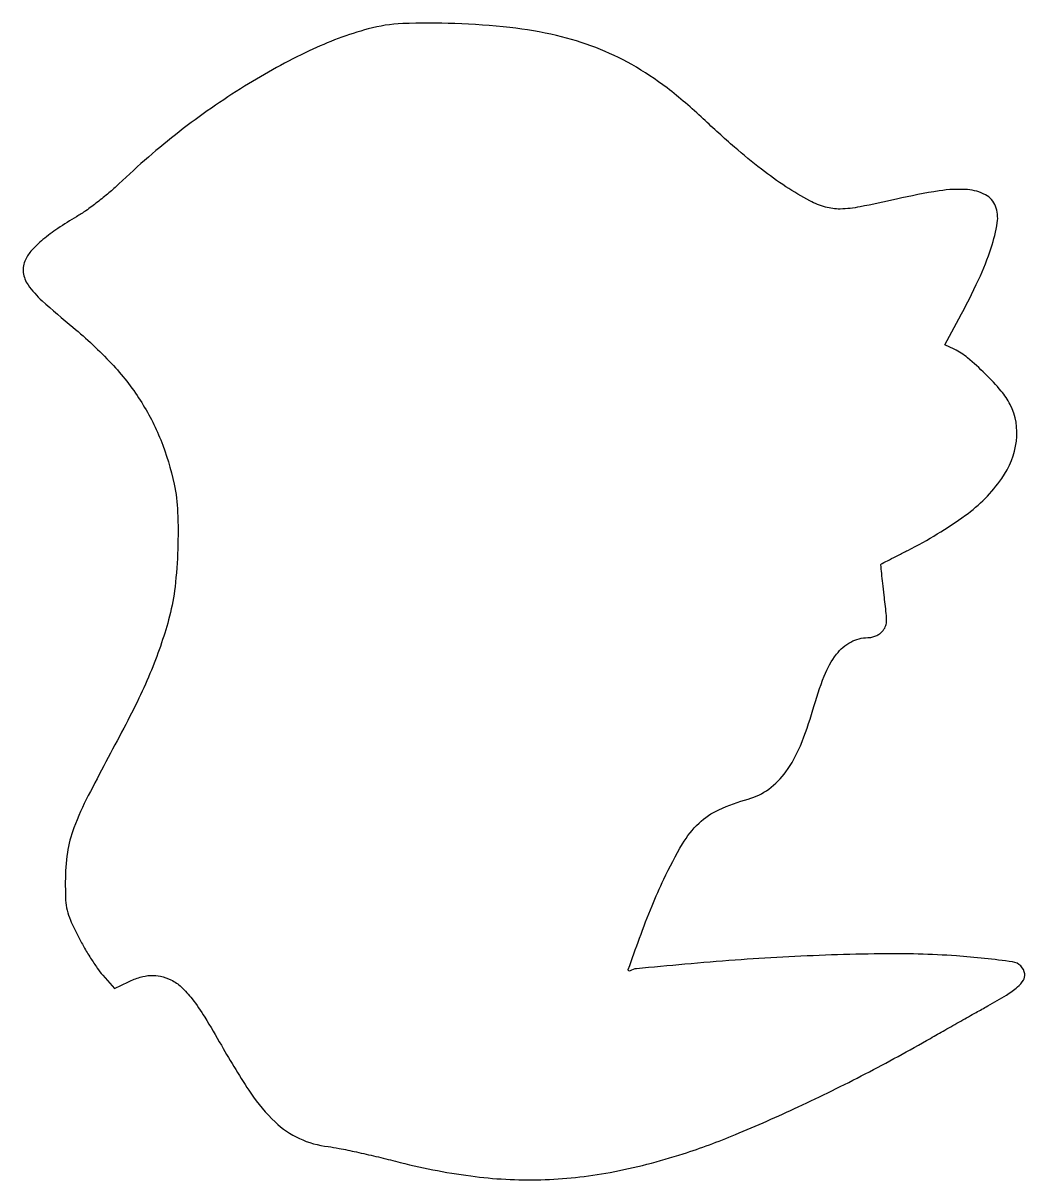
# Model space of a CAD drawing. Extents: x 1 to 333, y 0 to 384.
import ezdxf

# ---------------------------------------------------------------- set-up
doc = ezdxf.new("R2010")
doc.units = 0

msp = doc.modelspace()

# ---------------------------------------------------------------- linework, layer by layer
msp.add_lwpolyline([(115, 382.042662, 0.04467), (95.450818, 374.77083, 0.027757), (73.968105, 363.009709, 0.026186), (52.325974, 347.923591, 0.025706), (32.239051, 330.570114, -0.015241), (28.967076, 327.621628, -0.010833), (25.131409, 324.511643, -0.01095), (21.338012, 321.700648, -0.022761), (18.239051, 319.712924, 0.016614), (12.02601, 315.834714, 0.027022), (7.058573, 312.095298, 0.032198), (3.395002, 308.587462, 0.07458), (1.270022, 305.440052, 0.140647), (0.565111, 301.219966, 0.125324), (2.148937, 297.053933, 0.057111), (6.830474, 291.788319, 0.009671), (17.042455, 283, -0.031517), (29.812253, 271.001169, -0.045237), (39.363135, 258.773184, -0.048078), (46.143984, 245.639405, -0.042895), (50.605915, 230.94368, -0.042106), (51.771331, 221.659752, -0.018886), (51.807624, 209.35269, -0.018936), (50.901165, 196.903666, -0.036482), (49.078026, 187.0792, -0.017501), (46.430344, 178.252231, -0.015427), (43.068929, 169.247218, -0.014432), (38.923904, 159.889493, -0.011369), (33.918075, 150, 0.003598), (22.122402, 127.568585, 0.028415), (17.332978, 116.84681, 0.054732), (15.20405, 108.644157, 0.036162), (14.5, 98.922183, 0.009873), (14.619148, 92.888633, 0.048002), (15.080515, 89.502579, 0.048555), (16.177178, 86.283949, 0.010249), (18.740267, 80.922183, 0.013452), (20.65096, 77.368438, 0.010851), (22.886926, 73.654467, 0.011004), (25.102256, 70.31431, 0.027523), (26.902134, 68.007916), (30.823735, 63.515833), (35.438619, 65.757916, -0.038581), (39.324111, 67.287936, -0.062944), (42.809051, 67.894356, -0.068077), (46.135913, 67.596208, -0.054489), (49.538027, 66.414931, -0.078243), (53.013052, 64.041451, -0.039762), (56.574942, 60.108374, -0.026518), (60.73954, 54.06529, -0.008548), (66.271625, 44.694325, 0.017674), (76.057102, 28.788732, 0.056146), (84.080408, 19.244861, 0.081971), (92.149307, 13.772013, 0.078259), (101.678828, 11.070776, -0.018549), (105.30331, 10.496602, -0.004899), (111.049406, 9.307853, -0.004965), (117.565474, 7.825203, -0.005082), (124, 6.224472, 0.030335), (148.998962, 1.330137, 0.03966), (172.248149, 0.087302, 0.040001), (195.242797, 2.529963, 0.031693), (219.472845, 8.695079, 0.020288), (236.781072, 15.073741, 0.01082), (257.659282, 24.279897, 0.010286), (279.896823, 35.228536, 0.010516), (301.5, 47.005437, -0.00076), (306.296405, 49.742887, -0.00056), (311.61875, 52.761904, -0.000565), (316.659295, 55.606103, -0.001263), (320.5, 57.754801, 0.011077), (326.697553, 61.383556, 0.040123), (330.381361, 64.081088, 0.069704), (332.343383, 66.321018, 0.184362), (332.791588, 68.368119, 0.330952), (328.768324, 72.368129, 0.018429), (310.10537, 74.362031, 0.020869), (284.837584, 75.065875, 0.010092), (252.5, 73.963821, 0.004789), (236.732873, 72.956085, 0.004024), (220.044634, 71.593777, 0.001076), (203.936521, 70.113286, 0.115451), (201.871191, 69.420392, -0.707401), (201.273062, 69.901881, -0.003479), (205.005615, 80.278674, -0.00861), (209.139545, 90.953676, -0.014128), (213.04623, 99.822005, -0.021955), (219.244677, 111.524534, -0.070197), (224.725166, 118.425597, -0.083253), (231.356098, 122.897579, -0.03971), (241.054408, 126.41408, 0.093405), (247.848393, 129.735728, 0.075951), (253.546266, 135.516451, 0.058812), (258.349083, 144.121306, 0.028807), (262.470891, 156, -0.024571), (266.274484, 167.268787, -0.069146), (270.346163, 174.501571, -0.1057), (275.066126, 178.553407, -0.12534), (280.746142, 180, 0.05622), (282.039436, 180.145878, 0.044554), (283.37829, 180.580206, 0.045126), (284.59863, 181.235726, 0.063111), (285.537235, 182.041144, 0.082185), (286.520208, 183.569458, 0.089924), (286.918828, 185.285868, 0.038886), (286.840187, 188.006112, 0.004381), (286.128705, 194.144293, -0.003136), (285.669865, 198.018481, -0.005082), (285.333935, 201.318364, -0.001186), (285.077394, 204.195934, -0.261445), (285.186483, 204.437036, -0.039614), (285.44293, 204.59613, -0.000238), (287.904779, 205.864084, -0.00099), (290.719216, 207.304899, -0.00063), (294, 208.971057, 0.039098), (313.101083, 220.598269, 0.083729), (325.186723, 232.845341, 0.120864), (330.010263, 245.239818, 0.149988), (327.960476, 257.386126, 0.061285), (324.997173, 261.83732, 0.020371), (319.643276, 267.578476, 0.020326), (313.847204, 272.859171, 0.062385), (309.394681, 275.736072), (306.289361, 277.232438), (310.963328, 285.866219, 0.015009), (317.471093, 298.800157, 0.030375), (321.649178, 309.401439, 0.038227), (323.672095, 317.730146, 0.132304), (323.116299, 323.202104, 0.182762), (319.753095, 326.991843, 0.103441), (313.769728, 328.694751, 0.057276), (304.395661, 328.288608, 0.016828), (290.234387, 325.544865, -0.007763), (278.138235, 322.972904, -0.043534), (271.565294, 322.267108, -0.074399), (266.668749, 322.900134, -0.052536), (261.513414, 324.971605, -0.023543), (253.555064, 329.678681, -0.018644), (245.410147, 335.474728, -0.01577), (236.488775, 342.797441, -0.008919), (226.127094, 352.195584, 0.024431), (214.112716, 362.431939, 0.035007), (202.465167, 370.177104, 0.037404), (190.488088, 375.845886, 0.034712), (177.5, 379.833626, 0.029683), (162.024274, 382.476603, 0.01862), (143.704455, 383.808332, 0.018138), (126.418466, 383.79205, 0.057469)], format="xyb", close=True)

doc.saveas('drawing.dxf')
